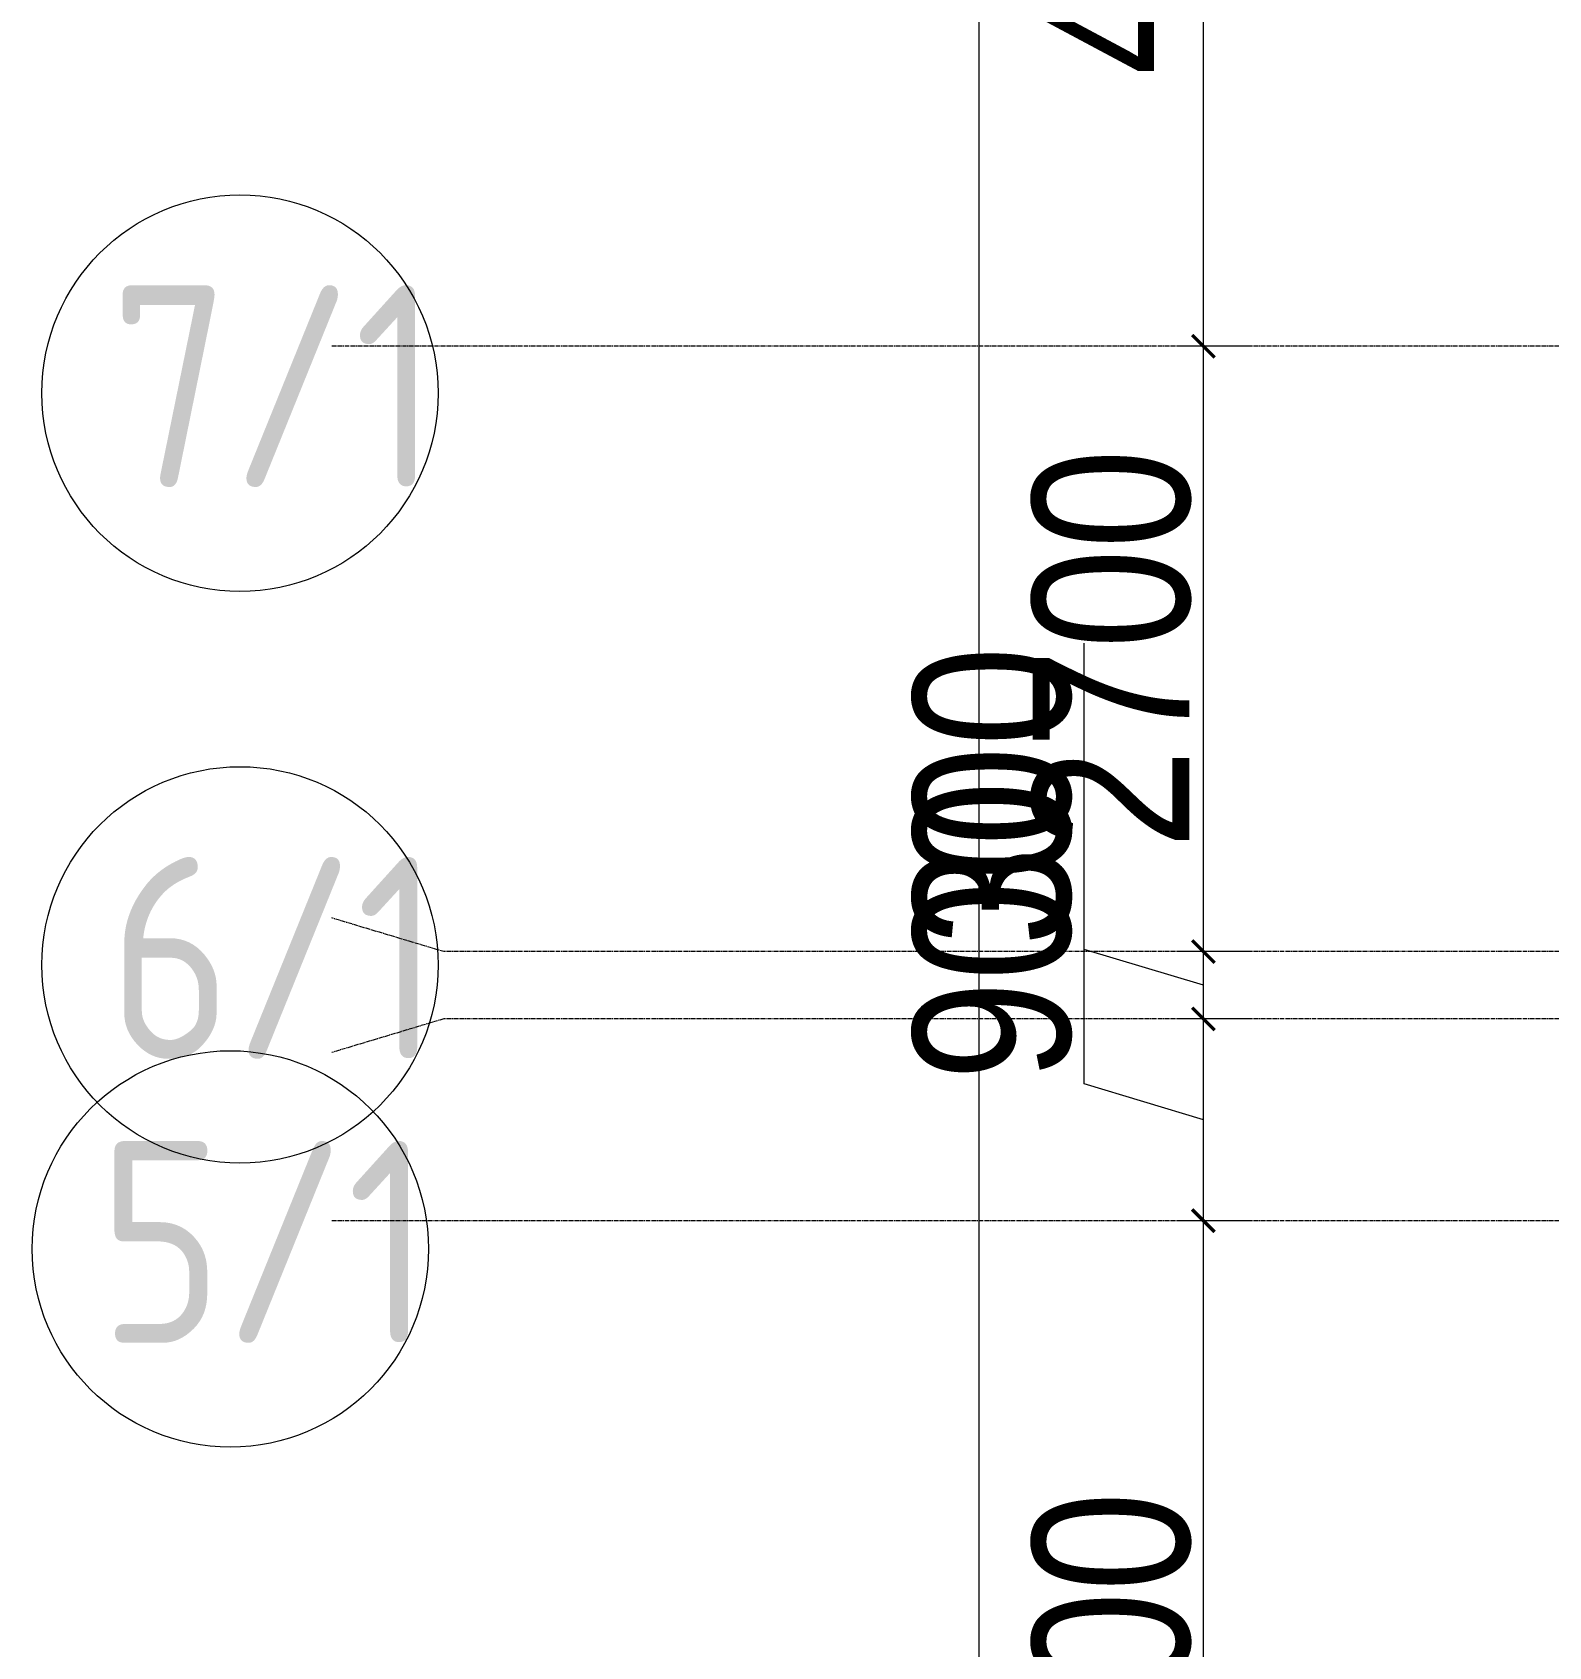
# Model space of a CAD drawing. Header units: millimetres. Extents: x -231292 to 573618, y -153144 to 564035.
# Drawn here: x 1592 to 8359, y -138745 to -131545 of the extents above; entities that cross this region are included whole.
import ezdxf
from ezdxf.enums import TextEntityAlignment as Align

# ---------------------------------------------------------------- set-up
doc = ezdxf.new("R2010")
doc.units = ezdxf.units.MM
doc.linetypes.add('CENTER2', pattern=[28.575, 19.05, -3.175, 3.175, -3.175])
doc.layers.get('0').update_dxf_attribs({"color": 250})
doc.layers.get('Defpoints').update_dxf_attribs({"color": 250})
doc.layers.add('РД_Оси_100', color=250, linetype='Continuous', lineweight=0)
doc.layers.add('РД_Оси_размер', color=250, linetype='Continuous', lineweight=0)
doc.styles.add('style1', font='ARIALN.TTF')
doc.styles.add('ккк', font='isocpeur.ttf', dxfattribs={"width": 0.85, "oblique": 15})
doc.dimstyles.new('Dim100_ареал', dxfattribs={"dimscale": 100, "dimtxt": 2.5, "dimasz": 1, "dimexe": 1, "dimexo": 1, "dimgap": 0.5, "dimtad": 1, "dimzin": 12, "dimdsep": 46, "dimtxsty": 'style1', "dimblk": 'ARCHTICK', "dimcen": 1, "dimdle": 1, "dimclrd": 256, "dimclre": 256, "dimaunit": 1, "dimadec": 0, "dimazin": 3, "dimtfac": 1, "dimtmove": 1, "dimatfit": 3, "dimldrblk": 'OPEN30', "dimfxl": 2, "dimfxlon": 1, "dimtolj": 1, "dimtzin": 0, "dimlwd": 9, "dimlwe": 9, "dimarcsym": 0})

# ---------------------------------------------------------------- blocks, each defined once
blk = doc.blocks.new('A-iden')
at = {"linetype": 'Continuous', "lineweight": 5}
blk.add_circle((-0.729, -4.063), 5.894, dxfattribs=at)
at = {"color": 0, "linetype": 'Continuous', "lineweight": 20, "style": 'ккк', "width": 0.85}
blk.add_attdef('ID', text='', height=6, dxfattribs=at).set_placement((0.314, -3.853), align=Align.MIDDLE_CENTER)
blk = doc.blocks.new('_ArchTick')
at = {"color": 0, "linetype": 'ByBlock', "const_width": 0.15}
blk.add_lwpolyline([(-0.5, -0.5), (0.5, 0.5)], dxfattribs=at)
blk = doc.blocks.new('*D172')
at = {"layer": 'Defpoints', "color": 0, "transparency": 16777216}
for p in [(1193587.3, 147913.2), (1194587.3, 147913.2), (1194587.3, 143713.2)]:
    blk.add_point(p, dxfattribs=at)
at = {"layer": 'РД_Оси_размер', "lineweight": 9, "transparency": 16777216}
for p, q in [((1193587.3, 143613.2), (1193587.3, 148013.2)), ((1193787.3, 147913.2), (1193487.3, 147913.2)), ((1193787.3, 143713.2), (1193487.3, 143713.2))]:
    blk.add_line(p, q, dxfattribs=at)
at = {"layer": 'РД_Оси_размер', "lineweight": 9, "transparency": 16777216, "xscale": 100, "yscale": 100, "zscale": 100}
for p, rotation in [((1193587.3, 147913.2), 90), ((1193587.3, 143713.2), 270)]:
    blk.add_blockref('_ArchTick', p, dxfattribs=dict(at, rotation=rotation))
at = {"layer": 'РД_Оси_размер', "color": 0, "transparency": 16777216, "insert": (1193179.9, 145813.2), "char_height": 700, "attachment_point": 5, "rotation": 90, "style": 'style1'}
blk.add_mtext('\\A1;4200', dxfattribs=at)
blk = doc.blocks.new('_Open30')
at = {"color": 0, "linetype": 'ByBlock', "lineweight": -2}
for p, q in [((-1, 0.268), (0, 0)), ((0, 0), (-1, -0.268)), ((0, 0), (-1, 0))]:
    blk.add_line(p, q, dxfattribs=at)
blk = doc.blocks.new('*D173')
at = {"layer": 'Defpoints', "color": 0, "transparency": 16777216}
for p in [(1193587.3, 148813.2), (1194587.3, 148813.2), (1194587.3, 147913.2)]:
    blk.add_point(p, dxfattribs=at)
at = {"layer": 'РД_Оси_размер', "lineweight": 9, "transparency": 16777216}
for p, q in [((1193054.9, 148523), (1193054.9, 149889.3)), ((1193587.3, 147813.2), (1193587.3, 148913.2)), ((1193787.3, 148813.2), (1193487.3, 148813.2)), ((1193587.3, 148363.2), (1193054.9, 148523)), ((1193787.3, 147913.2), (1193487.3, 147913.2))]:
    blk.add_line(p, q, dxfattribs=at)
at = {"layer": 'РД_Оси_размер', "lineweight": 9, "transparency": 16777216, "xscale": 100, "yscale": 100, "zscale": 100}
for p, rotation in [((1193587.3, 148813.2), 90), ((1193587.3, 147913.2), 270)]:
    blk.add_blockref('_ArchTick', p, dxfattribs=dict(at, rotation=rotation))
at = {"layer": 'РД_Оси_размер', "color": 0, "transparency": 16777216, "insert": (1192647.5, 149206.1), "char_height": 700, "attachment_point": 5, "rotation": 90, "style": 'style1'}
blk.add_mtext('\\A1;900', dxfattribs=at)
blk = doc.blocks.new('*D174')
at = {"layer": 'Defpoints', "color": 0, "transparency": 16777216}
for p in [(1193587.3, 149113.2), (1194587.3, 149113.2), (1194587.3, 148813.2)]:
    blk.add_point(p, dxfattribs=at)
at = {"layer": 'РД_Оси_размер', "lineweight": 9, "transparency": 16777216}
for p, q in [((1193054.9, 149123), (1193054.9, 150488.8)), ((1193587.3, 148713.2), (1193587.3, 149213.2)), ((1193587.3, 148963.2), (1193054.9, 149123)), ((1193787.3, 149113.2), (1193487.3, 149113.2)), ((1193787.3, 148813.2), (1193487.3, 148813.2))]:
    blk.add_line(p, q, dxfattribs=at)
at = {"layer": 'РД_Оси_размер', "lineweight": 9, "transparency": 16777216, "xscale": 100, "yscale": 100, "zscale": 100}
for p, rotation in [((1193587.3, 149113.2), 90), ((1193587.3, 148813.2), 270)]:
    blk.add_blockref('_ArchTick', p, dxfattribs=dict(at, rotation=rotation))
at = {"layer": 'РД_Оси_размер', "color": 0, "transparency": 16777216, "insert": (1192647.5, 149805.9), "char_height": 700, "attachment_point": 5, "rotation": 90, "style": 'style1'}
blk.add_mtext('\\A1;300', dxfattribs=at)
blk = doc.blocks.new('*D175')
at = {"layer": 'Defpoints', "color": 0, "transparency": 16777216}
for p in [(1193587.3, 151813.2), (1194587.3, 151813.2), (1194587.3, 149113.2)]:
    blk.add_point(p, dxfattribs=at)
at = {"layer": 'РД_Оси_размер', "lineweight": 9, "transparency": 16777216}
for p, q in [((1193587.3, 149013.2), (1193587.3, 151913.2)), ((1193787.3, 151813.2), (1193487.3, 151813.2)), ((1193787.3, 149113.2), (1193487.3, 149113.2))]:
    blk.add_line(p, q, dxfattribs=at)
at = {"layer": 'РД_Оси_размер', "lineweight": 9, "transparency": 16777216, "xscale": 100, "yscale": 100, "zscale": 100}
for p, rotation in [((1193587.3, 151813.2), 90), ((1193587.3, 149113.2), 270)]:
    blk.add_blockref('_ArchTick', p, dxfattribs=dict(at, rotation=rotation))
at = {"layer": 'РД_Оси_размер', "color": 0, "transparency": 16777216, "insert": (1193179.9, 150463.2), "char_height": 700, "attachment_point": 5, "rotation": 90, "style": 'style1'}
blk.add_mtext('\\A1;2700', dxfattribs=at)
blk = doc.blocks.new('*D176')
at = {"layer": 'Defpoints', "color": 0, "transparency": 16777216}
for p in [(1193587.3, 156013.2), (1194587.3, 156013.2), (1194587.3, 151813.2)]:
    blk.add_point(p, dxfattribs=at)
at = {"layer": 'РД_Оси_размер', "lineweight": 9, "transparency": 16777216}
for p, q in [((1193587.3, 151713.2), (1193587.3, 156113.2)), ((1193787.3, 156013.2), (1193487.3, 156013.2)), ((1193787.3, 151813.2), (1193487.3, 151813.2))]:
    blk.add_line(p, q, dxfattribs=at)
at = {"layer": 'РД_Оси_размер', "lineweight": 9, "transparency": 16777216, "xscale": 100, "yscale": 100, "zscale": 100}
for p, rotation in [((1193587.3, 156013.2), 90), ((1193587.3, 151813.2), 270)]:
    blk.add_blockref('_ArchTick', p, dxfattribs=dict(at, rotation=rotation))
at = {"layer": 'РД_Оси_размер', "color": 0, "transparency": 16777216, "insert": (1193179.9, 153913.2), "char_height": 700, "attachment_point": 5, "rotation": 90, "style": 'style1'}
blk.add_mtext('\\A1;4200', dxfattribs=at)
blk = doc.blocks.new('*D200')
at = {"layer": 'Defpoints', "color": 0, "transparency": 16777216}
for p in [(1192587.3, 186313.2), (1194587.3, 186313.2), (1194587.3, 135913.2)]:
    blk.add_point(p, dxfattribs=at)
at = {"layer": 'РД_Оси_размер', "lineweight": 9, "transparency": 16777216}
for p, q in [((1192587.3, 135813.2), (1192587.3, 186413.2)), ((1192787.3, 186313.2), (1192487.3, 186313.2)), ((1192787.3, 135913.2), (1192487.3, 135913.2))]:
    blk.add_line(p, q, dxfattribs=at)
at = {"layer": 'РД_Оси_размер', "lineweight": 9, "transparency": 16777216, "xscale": 100, "yscale": 100, "zscale": 100}
for p, rotation in [((1192587.3, 186313.2), 90), ((1192587.3, 135913.2), 270)]:
    blk.add_blockref('_ArchTick', p, dxfattribs=dict(at, rotation=rotation))
at = {"layer": 'РД_Оси_размер', "color": 0, "transparency": 16777216, "insert": (1192179.9, 161113.2), "char_height": 700, "attachment_point": 5, "rotation": 90, "style": 'style1'}
blk.add_mtext('\\A1;50400', dxfattribs=at)
blk = doc.blocks.new('оси_рен')
at = {"layer": 'РД_Оси_100', "color": 251, "linetype": 'CENTER2', "true_color": 0x636466}
blk.add_line((1225207.916, 151813.25), (1189697.958, 151813.25), dxfattribs=at)
for points in [[(1225207.916, 149113.25), (1190197.958, 149113.25), (1189697.958, 149263.25)], [(1225207.916, 148813.25), (1190197.958, 148813.25), (1189697.958, 148663.25)], [(1225207.916, 147913.25), (1189697.958, 147913.25)]]:
    blk.add_lwpolyline(points, dxfattribs=at)
at = {"layer": 'РД_Оси_100', "color": 251, "true_color": 0x636466, "xscale": 150, "yscale": 150, "zscale": 100}
for p, values in [((1189397.958, 152213.25), {'ID': '7/1'}), ((1189397.958, 149663.25), {'ID': '6/1'}), ((1189355.316, 148396.618), {'ID': '5/1'})]:
    blk.add_blockref('A-iden', p, dxfattribs=at).add_auto_attribs(values)
at = {"layer": 'РД_Оси_размер', "color": 251, "true_color": 0x636466}
for base, p1, p2, picture, middle in [((1192587.313, 186313.25), (1194587.313, 135913.25), (1194587.313, 186313.25), '*D200', (1192179.912, 161113.25)), ((1193587.313, 156013.25), (1194587.313, 151813.25), (1194587.313, 156013.25), '*D176', (1193179.912, 153913.25)), ((1193587.313, 151813.25), (1194587.313, 149113.25), (1194587.313, 151813.25), '*D175', (1193179.912, 150463.25)), ((1193587.313, 149113.25), (1194587.313, 148813.25), (1194587.313, 149113.25), '*D174', (1192647.511, 149172.97)), ((1193587.313, 148813.25), (1194587.313, 147913.25), (1194587.313, 148813.25), '*D173', (1192647.511, 148572.97)), ((1193587.313, 147913.25), (1194587.313, 143713.25), (1194587.313, 147913.25), '*D172', (1193179.912, 145813.25))]:
    dim = blk.add_linear_dim(base=base, p1=p1, p2=p2, angle=90, dimstyle='Dim100_ареал', override={"dimtxt": 7}, dxfattribs=at)
    dim.commit()
    dim.dimension.update_dxf_attribs({"geometry": picture, "text_midpoint": middle})

msp = doc.modelspace()

# ---------------------------------------------------------------- block references
at = {"rotation": 359.999868838025}
msp.add_blockref('оси_рен', (-1186769.82, -284755.728), dxfattribs=at)

doc.saveas('drawing.dxf')
